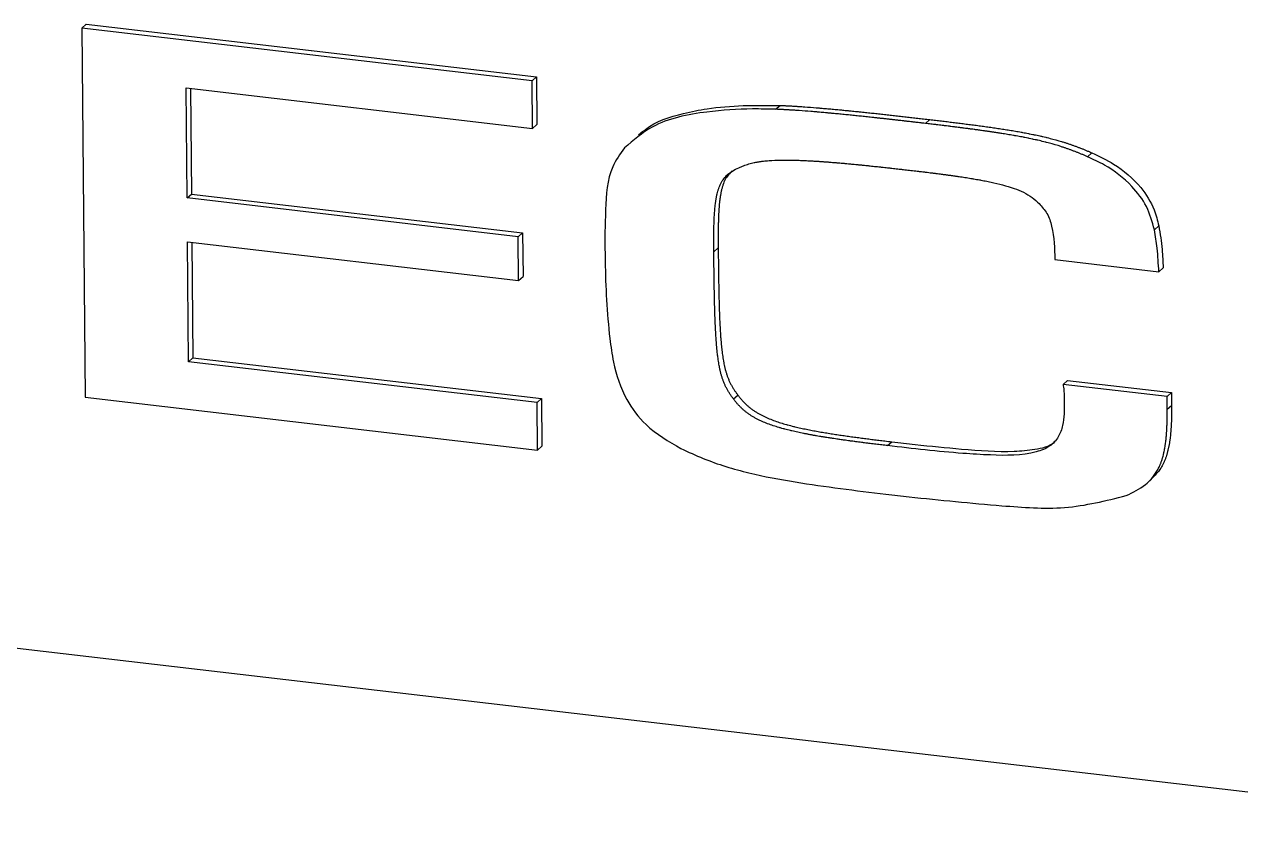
# Model space of a CAD drawing. Header units: millimetres. Extents: x 0 to 279, y 0 to 216.
# Drawn here: x 75.135 to 80.038, y 159.187 to 162.464 of the extents above; entities that cross this region are included whole.
import ezdxf

# ---------------------------------------------------------------- set-up
doc = ezdxf.new("R2010")
doc.units = ezdxf.units.MM

msp = doc.modelspace()

# ---------------------------------------------------------------- linework, layer by layer
at = {"color": 7, "linetype": 'Continuous', "lineweight": 25}
for p, q in [((75.3668, 162.4487), (75.3845, 162.4643)), ((75.3668, 162.4487), (75.3801, 160.9601)), ((77.1822, 162.2364), (75.3668, 162.4487)), ((75.3845, 162.4643), (77.1999, 162.252)), ((77.1822, 162.2364), (77.1999, 162.252)), ((77.1999, 162.252), (77.2016, 162.0601)), ((75.7875, 162.2078), (77.1839, 162.0445)), ((75.7914, 161.7637), (75.7875, 162.2078)), ((75.8053, 162.2057), (75.8091, 161.7792)), ((77.1839, 162.0445), (77.1822, 162.2364)), ((78.1638, 162.1216), (78.1815, 162.1372)), ((77.2016, 162.0601), (77.1839, 162.0445)), ((78.7675, 162.0644), (78.7852, 162.08)), ((77.6282, 162.0323), (77.6106, 162.0167)), ((79.4211, 161.93), (79.4388, 161.9456)), ((75.7914, 161.7637), (75.8091, 161.7792)), ((77.1263, 161.6075), (75.7914, 161.7637)), ((75.8091, 161.7792), (77.1439, 161.6231)), ((77.1263, 161.6075), (77.1439, 161.6231)), ((77.1278, 161.4312), (77.1263, 161.6075)), ((77.1439, 161.6231), (77.1455, 161.4468)), ((79.6904, 161.6354), (79.7081, 161.651)), ((75.793, 161.5874), (77.1278, 161.4312)), ((75.7973, 161.103), (75.793, 161.5874)), ((75.8108, 161.5853), (75.815, 161.1186)), ((77.9146, 161.5466), (77.9323, 161.5622)), ((79.2894, 161.5151), (79.7083, 161.4661)), ((79.7083, 161.4661), (79.726, 161.4817)), ((77.1278, 161.4312), (77.1455, 161.4468)), ((75.7973, 161.103), (75.815, 161.1186)), ((75.815, 161.1186), (77.2197, 160.9543)), ((77.202, 160.9387), (75.7973, 161.103)), ((79.3226, 161.0118), (79.3403, 161.0274)), ((79.3403, 161.0274), (79.7592, 160.9784)), ((77.9937, 160.9532), (78.0114, 160.9688)), ((79.7415, 160.9628), (79.3226, 161.0118)), ((79.7592, 160.9784), (79.7415, 160.9628)), ((79.7592, 160.9784), (79.7597, 160.927)), ((75.3801, 160.9601), (77.2037, 160.7468)), ((77.202, 160.9387), (77.2197, 160.9543)), ((77.2037, 160.7468), (77.202, 160.9387)), ((77.2197, 160.9543), (77.2214, 160.7624)), ((79.742, 160.9115), (79.7415, 160.9628)), ((79.742, 160.9115), (79.7597, 160.927)), ((78.6149, 160.7646), (78.6326, 160.7802)), ((77.2037, 160.7468), (77.2214, 160.7624)), ((79.6608, 160.6132), (79.6784, 160.6288)), ((71.3267, 160.3896), (81.6092, 159.1871))]:
    msp.add_line(p, q, dxfattribs=at)
for points, knots in [([(78.1638, 162.1216), (78.1328, 162.1223), (78.0396, 162.1242), (77.8708, 162.1129), (77.6828, 162.076), (77.5898, 161.9963), (77.5539, 161.9656)], [0, 0, 0, 0, 0.140251, 0.421106, 0.776499, 1, 1, 1, 1]), ([(77.6292, 162.0312), (77.6324, 162.034), (77.6768, 162.0734), (77.7691, 162.1005), (77.9496, 162.1385), (78.0821, 162.1378), (78.1815, 162.1372)], [0, 0, 0, 0, 0.022767, 0.32187, 0.491263, 1, 1, 1, 1]), ([(78.7675, 162.0644), (78.7636, 162.0649), (78.7578, 162.0655), (78.75, 162.0664), (78.7422, 162.0673), (78.7344, 162.0683), (78.7266, 162.0692), (78.7207, 162.0698), (78.713, 162.0707), (78.7052, 162.0716), (78.6974, 162.0725), (78.6915, 162.0732), (78.6857, 162.0739), (78.6798, 162.0745), (78.672, 162.0754), (78.6642, 162.0763), (78.6564, 162.0772), (78.6506, 162.0778), (78.6447, 162.0785), (78.6389, 162.0792), (78.6331, 162.0798), (78.6272, 162.0805), (78.6214, 162.0811), (78.6155, 162.0818), (78.6097, 162.0824), (78.6038, 162.0831), (78.596, 162.0839), (78.5882, 162.0848), (78.5804, 162.0856), (78.5746, 162.0863), (78.5688, 162.0869), (78.5629, 162.0875), (78.5551, 162.0884), (78.5454, 162.0894), (78.5356, 162.0905), (78.5259, 162.0915), (78.5161, 162.0926), (78.5045, 162.0938), (78.4928, 162.095), (78.4811, 162.0962), (78.4713, 162.0972), (78.4616, 162.0982), (78.4519, 162.0992), (78.4421, 162.1001), (78.4324, 162.1011), (78.4226, 162.1021), (78.4129, 162.103), (78.4032, 162.1039), (78.3954, 162.1047), (78.3856, 162.1056), (78.3778, 162.1063), (78.3681, 162.1072), (78.3603, 162.1079), (78.3506, 162.1088), (78.3428, 162.1095), (78.335, 162.1101), (78.3233, 162.1111), (78.298, 162.1132), (78.2727, 162.1152), (78.2532, 162.1165), (78.2474, 162.1169), (78.2416, 162.1173), (78.2338, 162.1179), (78.226, 162.1183), (78.2182, 162.1188), (78.2124, 162.1192), (78.2065, 162.1195), (78.2007, 162.1198), (78.1949, 162.1201), (78.1891, 162.1204), (78.1832, 162.1207), (78.1748, 162.1211), (78.1684, 162.1214), (78.1638, 162.1216)], [0, 0, 0, 0, 0.0193562, 0.0290344, 0.0387125, 0.0580687, 0.0677468, 0.077425, 0.0871031, 0.1064593, 0.1161375, 0.1258156, 0.1354937, 0.1451718, 0.1548499, 0.1742062, 0.1838843, 0.1935624, 0.2032405, 0.2129187, 0.2225968, 0.2322749, 0.241953, 0.2516311, 0.2613093, 0.2709874, 0.2806655, 0.3000217, 0.3096999, 0.319378, 0.3290561, 0.3387342, 0.3484124, 0.3677686, 0.3871248, 0.396803, 0.4161592, 0.4355154, 0.4548717, 0.4742279, 0.4935842, 0.5032623, 0.5226185, 0.5419748, 0.5516529, 0.5710092, 0.5903654, 0.6000435, 0.6193998, 0.6290779, 0.6484341, 0.6581123, 0.6774685, 0.6871466, 0.7065029, 0.716181, 0.7258591, 0.7645717, 0.8419975, 0.8516756, 0.8613537, 0.8710319, 0.88071, 0.9000662, 0.9097444, 0.9194225, 0.9291006, 0.9387787, 0.9484569, 0.958135, 0.9678131, 0.9774912, 1, 1, 1, 1]), ([(78.1815, 162.1372), (78.1835, 162.1371), (78.1873, 162.137), (78.1932, 162.1367), (78.199, 162.1364), (78.2048, 162.1361), (78.2126, 162.1357), (78.2204, 162.1353), (78.2282, 162.1349), (78.234, 162.1345), (78.2398, 162.1342), (78.2457, 162.1338), (78.2515, 162.1334), (78.2573, 162.1331), (78.2632, 162.1327), (78.271, 162.1321), (78.2924, 162.1306), (78.3157, 162.1288), (78.3371, 162.127), (78.3469, 162.1262), (78.3547, 162.1255), (78.3644, 162.1247), (78.3722, 162.124), (78.38, 162.1233), (78.3878, 162.1226), (78.3975, 162.1217), (78.4072, 162.1208), (78.417, 162.1199), (78.4248, 162.1191), (78.4345, 162.1182), (78.4443, 162.1173), (78.454, 162.1163), (78.4637, 162.1153), (78.4735, 162.1144), (78.4852, 162.1132), (78.4949, 162.1122), (78.5046, 162.1112), (78.5144, 162.1102), (78.5261, 162.109), (78.5378, 162.1077), (78.5495, 162.1065), (78.5611, 162.1052), (78.5728, 162.104), (78.5845, 162.1027), (78.5962, 162.1014), (78.6079, 162.1002), (78.6196, 162.0989), (78.6313, 162.0976), (78.643, 162.0963), (78.6547, 162.095), (78.6664, 162.0936), (78.6781, 162.0923), (78.6936, 162.0906), (78.7092, 162.0888), (78.7248, 162.087), (78.7365, 162.0856), (78.7482, 162.0843), (78.7644, 162.0824), (78.7768, 162.081), (78.7852, 162.08)], [0, 0, 0, 0, 0.009678, 0.019356, 0.029034, 0.038713, 0.048391, 0.067747, 0.077425, 0.087103, 0.096781, 0.106459, 0.116138, 0.125816, 0.135494, 0.145172, 0.164528, 0.241954, 0.26131, 0.270988, 0.290345, 0.300023, 0.319379, 0.329057, 0.338735, 0.358092, 0.377448, 0.387126, 0.406482, 0.41616, 0.435517, 0.454873, 0.464551, 0.483907, 0.503263, 0.52262, 0.532298, 0.551654, 0.57101, 0.590366, 0.609723, 0.629079, 0.648435, 0.667791, 0.687148, 0.706504, 0.72586, 0.745216, 0.764573, 0.783929, 0.803285, 0.822641, 0.841998, 0.88071, 0.900066, 0.919423, 0.938779, 0.958135, 1, 1, 1, 1]), ([(79.4211, 161.93), (79.4174, 161.9316), (79.4118, 161.9341), (79.4043, 161.9373), (79.3987, 161.9397), (79.3912, 161.9428), (79.3837, 161.9458), (79.3762, 161.9488), (79.3705, 161.951), (79.3649, 161.9532), (79.3573, 161.9561), (79.3497, 161.9589), (79.3421, 161.9616), (79.3364, 161.9636), (79.3307, 161.9655), (79.3231, 161.9681), (79.302, 161.9749), (79.279, 161.9817), (79.2577, 161.9873), (79.2481, 161.9898), (79.2403, 161.9917), (79.2306, 161.9941), (79.2229, 161.9959), (79.2132, 161.9981), (79.2054, 161.9998), (79.1957, 162.0019), (79.188, 162.0035), (79.1782, 162.0055), (79.1705, 162.0071), (79.1607, 162.009), (79.151, 162.0108), (79.1394, 162.013), (79.1296, 162.0147), (79.1199, 162.0164), (79.1102, 162.0181), (79.0985, 162.0201), (79.0868, 162.022), (79.077, 162.0236), (79.0693, 162.0248), (79.0634, 162.0257), (79.0576, 162.0266), (79.0517, 162.0275), (79.0459, 162.0284), (79.04, 162.0292), (79.0342, 162.0301), (79.0283, 162.031), (79.0225, 162.0318), (79.0167, 162.0327), (79.0108, 162.0335), (79.003, 162.0346), (78.9952, 162.0357), (78.9874, 162.0368), (78.9816, 162.0376), (78.9757, 162.0384), (78.9699, 162.0392), (78.9621, 162.0402), (78.9543, 162.0413), (78.9465, 162.0423), (78.9407, 162.0431), (78.9329, 162.0441), (78.9251, 162.0451), (78.9173, 162.0461), (78.9114, 162.0469), (78.9036, 162.0479), (78.8958, 162.0489), (78.888, 162.0498), (78.8802, 162.0508), (78.8725, 162.0518), (78.8647, 162.0528), (78.8569, 162.0537), (78.8491, 162.0547), (78.8393, 162.0559), (78.8315, 162.0568), (78.8218, 162.058), (78.814, 162.0589), (78.8042, 162.0601), (78.7965, 162.061), (78.7871, 162.0621), (78.7781, 162.0632), (78.771, 162.064), (78.7675, 162.0644)], [0, 0, 0, 0, 0.017759, 0.026639, 0.035518, 0.044398, 0.062157, 0.071037, 0.079916, 0.088796, 0.097675, 0.115435, 0.124314, 0.133194, 0.142073, 0.150953, 0.168712, 0.239769, 0.257529, 0.266408, 0.284167, 0.293047, 0.310806, 0.319686, 0.337445, 0.346324, 0.364083, 0.372963, 0.390722, 0.399601, 0.41736, 0.43512, 0.452879, 0.461758, 0.479517, 0.497276, 0.515035, 0.532794, 0.541674, 0.550553, 0.559433, 0.568312, 0.577192, 0.586071, 0.594951, 0.60383, 0.61271, 0.621589, 0.630469, 0.639348, 0.657107, 0.665987, 0.674866, 0.683746, 0.692625, 0.701505, 0.719264, 0.728143, 0.737023, 0.745902, 0.763661, 0.772541, 0.78142, 0.7903, 0.808059, 0.816938, 0.825818, 0.843577, 0.852456, 0.861336, 0.879095, 0.887974, 0.905733, 0.914613, 0.932372, 0.941251, 0.95901, 0.96789, 0.983945, 1, 1, 1, 1]), ([(78.7852, 162.08), (78.793, 162.0791), (78.8086, 162.0772), (78.8281, 162.0749), (78.8476, 162.0726), (78.8631, 162.0707), (78.8826, 162.0683), (78.8982, 162.0664), (78.9138, 162.0644), (78.9255, 162.0629), (78.9411, 162.0609), (78.9567, 162.0589), (78.9723, 162.0568), (78.984, 162.0553), (78.9957, 162.0537), (79.0073, 162.0521), (79.0229, 162.0499), (79.0385, 162.0477), (79.0541, 162.0454), (79.0658, 162.0436), (79.0775, 162.0418), (79.0892, 162.04), (79.1009, 162.0382), (79.1106, 162.0366), (79.1203, 162.035), (79.1301, 162.0333), (79.1418, 162.0313), (79.1515, 162.0296), (79.1612, 162.0278), (79.1709, 162.026), (79.1807, 162.0241), (79.1904, 162.0222), (79.1982, 162.0207), (79.2079, 162.0187), (79.2176, 162.0166), (79.2273, 162.0145), (79.235, 162.0127), (79.2428, 162.011), (79.2505, 162.0091), (79.2602, 162.0068), (79.2815, 162.0014), (79.3046, 161.995), (79.3257, 161.9885), (79.3334, 161.9861), (79.341, 161.9836), (79.3487, 161.981), (79.3563, 161.9784), (79.362, 161.9764), (79.3677, 161.9743), (79.3753, 161.9716), (79.3828, 161.9687), (79.3904, 161.9658), (79.396, 161.9636), (79.4017, 161.9613), (79.4092, 161.9583), (79.4167, 161.9551), (79.4242, 161.952), (79.4309, 161.9491), (79.4358, 161.9469), (79.4388, 161.9456)], [0, 0, 0, 0, 0.035518, 0.071036, 0.088795, 0.124313, 0.142072, 0.17759, 0.195349, 0.213108, 0.230867, 0.266385, 0.284144, 0.301903, 0.319662, 0.337421, 0.35518, 0.390698, 0.408457, 0.426216, 0.443975, 0.461734, 0.479493, 0.497252, 0.506131, 0.523891, 0.54165, 0.559409, 0.568288, 0.586047, 0.603806, 0.612686, 0.630445, 0.639324, 0.657083, 0.674843, 0.683722, 0.692602, 0.710361, 0.71924, 0.736999, 0.808052, 0.825812, 0.834691, 0.843571, 0.86133, 0.87021, 0.879089, 0.887969, 0.896848, 0.914608, 0.923487, 0.932367, 0.941246, 0.950126, 0.967885, 0.976765, 0.985644, 1, 1, 1, 1]), ([(77.5539, 161.9656), (77.5364, 161.9409), (77.4863, 161.8703), (77.4782, 161.7371), (77.4759, 161.6404), (77.4751, 161.6025)], [0, 0, 0, 0, 0.245973, 0.703692, 1, 1, 1, 1]), ([(79.4388, 161.9456), (79.4684, 161.9315), (79.5408, 161.8972), (79.6313, 161.8199), (79.6894, 161.7281), (79.7027, 161.6731), (79.7081, 161.651)], [0, 0, 0, 0, 0.2392729, 0.5846133, 0.833298, 1, 1, 1, 1]), ([(78.0346, 161.8937), (78.0381, 161.8951), (78.045, 161.8977), (78.0558, 161.9011), (78.0666, 161.904), (78.0749, 161.9059), (78.0814, 161.9073), (78.086, 161.9082), (78.0916, 161.9091), (78.0973, 161.91), (78.1029, 161.9109), (78.1086, 161.9116), (78.1199, 161.913), (78.1447, 161.9153), (78.1716, 161.9164), (78.1929, 161.9167), (78.2025, 161.9168), (78.2103, 161.9167), (78.22, 161.9167), (78.2296, 161.9165), (78.2393, 161.9163), (78.249, 161.916), (78.2587, 161.9157), (78.2704, 161.9153), (78.282, 161.9148), (78.2937, 161.9142), (78.3034, 161.9137), (78.3112, 161.9132), (78.317, 161.9129), (78.3229, 161.9125), (78.3287, 161.9122), (78.3345, 161.9118), (78.3404, 161.9114), (78.3462, 161.911), (78.352, 161.9106), (78.3579, 161.9102), (78.3637, 161.9098), (78.3696, 161.9093), (78.3754, 161.9089), (78.3812, 161.9084), (78.389, 161.9078), (78.3968, 161.9072), (78.4046, 161.9065), (78.4104, 161.906), (78.4163, 161.9055), (78.4241, 161.9049), (78.4319, 161.9042), (78.4397, 161.9035), (78.4455, 161.9029), (78.4533, 161.9022), (78.4611, 161.9015), (78.4689, 161.9008), (78.4767, 161.9), (78.4845, 161.8993), (78.4922, 161.8985), (78.5, 161.8978), (78.5078, 161.897), (78.5156, 161.8962), (78.5234, 161.8954), (78.5312, 161.8946), (78.5409, 161.8936), (78.5487, 161.8928), (78.5585, 161.8918), (78.5663, 161.8909), (78.576, 161.8899), (78.5838, 161.8891), (78.5936, 161.888), (78.6013, 161.8872), (78.6111, 161.8861), (78.6189, 161.8852), (78.6286, 161.8842), (78.6364, 161.8833), (78.6462, 161.8822), (78.6559, 161.8811), (78.6657, 161.88), (78.6754, 161.8789), (78.6851, 161.8778), (78.6949, 161.8767), (78.705, 161.8755), (78.7154, 161.8743), (78.7239, 161.8733), (78.7282, 161.8728)], [0, 0, 0, 0, 0.01669, 0.033379, 0.050067, 0.066755, 0.070926, 0.079269, 0.087612, 0.095955, 0.104297, 0.11264, 0.120983, 0.15436, 0.221129, 0.237814, 0.246157, 0.262842, 0.271185, 0.28787, 0.304555, 0.312898, 0.329583, 0.346268, 0.362954, 0.379639, 0.396324, 0.404667, 0.413009, 0.421352, 0.429694, 0.438037, 0.446379, 0.454722, 0.463065, 0.471407, 0.47975, 0.488092, 0.496435, 0.504777, 0.51312, 0.529805, 0.538148, 0.54649, 0.554833, 0.563175, 0.579861, 0.588203, 0.596546, 0.604888, 0.621573, 0.629916, 0.638258, 0.654944, 0.663286, 0.671629, 0.688314, 0.696656, 0.704999, 0.721684, 0.730027, 0.746712, 0.755054, 0.77174, 0.780082, 0.796767, 0.80511, 0.821795, 0.830138, 0.846823, 0.855165, 0.87185, 0.880193, 0.896878, 0.913563, 0.921906, 0.938591, 0.955276, 0.963619, 0.981809, 1, 1, 1, 1]), ([(79.6904, 161.6354), (79.6817, 161.6673), (79.6643, 161.7311), (79.5937, 161.824), (79.5085, 161.8895), (79.4441, 161.9194), (79.4211, 161.93)], [0, 0, 0, 0, 0.240693, 0.480965, 0.815135, 1, 1, 1, 1]), ([(77.9146, 161.5466), (77.9146, 161.5505), (77.9145, 161.5564), (77.9145, 161.5662), (77.9144, 161.5761), (77.9144, 161.5879), (77.9144, 161.5996), (77.9145, 161.6114), (77.9146, 161.6212), (77.9147, 161.631), (77.9148, 161.6389), (77.915, 161.6487), (77.9153, 161.6584), (77.9156, 161.6682), (77.9159, 161.676), (77.9163, 161.6838), (77.9167, 161.6916), (77.9175, 161.7052), (77.9186, 161.7188), (77.9202, 161.7343), (77.9213, 161.7439), (77.9224, 161.7515), (77.9233, 161.7572), (77.9243, 161.7629), (77.9254, 161.7686), (77.9265, 161.7742), (77.9282, 161.7817), (77.9301, 161.789), (77.9339, 161.8018), (77.9426, 161.8249), (77.967, 161.8603), (78.0036, 161.8813), (78.0283, 161.8912), (78.0346, 161.8937)], [0, 0, 0, 0, 0.028816, 0.043225, 0.072041, 0.100857, 0.129674, 0.15849, 0.187307, 0.201715, 0.230531, 0.244939, 0.273756, 0.302573, 0.316981, 0.331389, 0.360206, 0.374614, 0.432252, 0.46107, 0.489888, 0.504296, 0.518705, 0.533113, 0.547522, 0.561931, 0.57634, 0.605162, 0.619572, 0.6773, 0.794035, 0.947278, 1, 1, 1, 1]), ([(77.9888, 161.8732), (77.9784, 161.8623), (77.9624, 161.8456), (77.9523, 161.8197), (77.9475, 161.8039), (77.9453, 161.7948), (77.9438, 161.7877), (77.9427, 161.7826), (77.9416, 161.7764), (77.9406, 161.7702), (77.9397, 161.764), (77.9388, 161.7577), (77.9373, 161.7452), (77.9359, 161.7305), (77.9349, 161.7157), (77.9344, 161.7072), (77.9339, 161.6988), (77.9335, 161.6903), (77.9332, 161.6796), (77.9329, 161.6711), (77.9326, 161.6605), (77.9325, 161.652), (77.9323, 161.6413), (77.9322, 161.6328), (77.9321, 161.6221), (77.9321, 161.6114), (77.9321, 161.5986), (77.9321, 161.5879), (77.9322, 161.5758), (77.9322, 161.5679), (77.9323, 161.5622)], [0, 0, 0, 0, 0.143994, 0.221674, 0.260423, 0.299168, 0.308852, 0.32822, 0.347588, 0.366956, 0.386324, 0.405691, 0.425059, 0.502544, 0.541279, 0.560647, 0.580014, 0.618749, 0.638116, 0.676851, 0.696218, 0.734953, 0.75432, 0.793055, 0.812422, 0.851157, 0.889891, 0.928626, 0.947993, 1, 1, 1, 1]), ([(78.7282, 161.8728), (78.7321, 161.8723), (78.7379, 161.8716), (78.7477, 161.8705), (78.7555, 161.8696), (78.7632, 161.8686), (78.7691, 161.8679), (78.7769, 161.867), (78.7847, 161.866), (78.7925, 161.865), (78.7983, 161.8643), (78.8042, 161.8636), (78.81, 161.8628), (78.8178, 161.8618), (78.8256, 161.8608), (78.8334, 161.8598), (78.8393, 161.859), (78.8451, 161.8583), (78.8509, 161.8575), (78.8568, 161.8567), (78.8626, 161.8559), (78.8685, 161.8551), (78.8743, 161.8543), (78.8802, 161.8535), (78.886, 161.8526), (78.8919, 161.8518), (78.8997, 161.8507), (78.9094, 161.8492), (78.9211, 161.8475), (78.9328, 161.8457), (78.9445, 161.8438), (78.9542, 161.8422), (78.9639, 161.8406), (78.9737, 161.8389), (78.9834, 161.8372), (78.9931, 161.8354), (79.0009, 161.8339), (79.0145, 161.8313), (79.0554, 161.8229), (79.1197, 161.8067), (79.1873, 161.7772), (79.2167, 161.7496), (79.2258, 161.741)], [0, 0, 0, 0, 0.022896, 0.034345, 0.057241, 0.068689, 0.080138, 0.091586, 0.114482, 0.12593, 0.137379, 0.148827, 0.160275, 0.171723, 0.19462, 0.206068, 0.217516, 0.228964, 0.240413, 0.251861, 0.263309, 0.274757, 0.286205, 0.297654, 0.309102, 0.32055, 0.331998, 0.354895, 0.377791, 0.400688, 0.423584, 0.446481, 0.457929, 0.480825, 0.503722, 0.51517, 0.538067, 0.549515, 0.59531, 0.778782, 0.931674, 1, 1, 1, 1]), ([(79.2258, 161.741), (79.2372, 161.7283), (79.2613, 161.7016), (79.2861, 161.6224), (79.288, 161.5599), (79.2894, 161.5151)], [0, 0, 0, 0, 0.203292, 0.428531, 1, 1, 1, 1]), ([(77.4751, 161.6025), (77.4755, 161.571), (77.4765, 161.4879), (77.4804, 161.3527), (77.4902, 161.2486), (77.4951, 161.1966)], [0, 0, 0, 0, 0.233348, 0.616318, 1, 1, 1, 1]), ([(79.7083, 161.4661), (79.7066, 161.4977), (79.7042, 161.5417), (79.6971, 161.5982), (79.6927, 161.623), (79.6904, 161.6354)], [0, 0, 0, 0, 0.560746, 0.780159, 1, 1, 1, 1]), ([(79.7081, 161.651), (79.7109, 161.6352), (79.7165, 161.6035), (79.7224, 161.547), (79.7246, 161.5065), (79.726, 161.4817)], [0, 0, 0, 0, 0.280348, 0.560793, 1, 1, 1, 1]), ([(77.9323, 161.5622), (77.9323, 161.5543), (77.9325, 161.5386), (77.9327, 161.515), (77.933, 161.4953), (77.9332, 161.4756), (77.9334, 161.4599), (77.9337, 161.4402), (77.9339, 161.4245), (77.9342, 161.4087), (77.9345, 161.393), (77.9348, 161.3772), (77.9352, 161.3615), (77.9355, 161.3497), (77.9358, 161.3378), (77.9361, 161.326), (77.9366, 161.3103), (77.9372, 161.2945), (77.9378, 161.2787), (77.9383, 161.2669), (77.9389, 161.255), (77.9394, 161.2451), (77.9399, 161.2353), (77.9405, 161.2254), (77.9412, 161.2135), (77.9419, 161.2037), (77.9427, 161.1938), (77.9433, 161.1859), (77.9442, 161.176), (77.945, 161.1681), (77.946, 161.1582), (77.9469, 161.1502), (77.9486, 161.1364), (77.9505, 161.1225), (77.9528, 161.1087), (77.9547, 161.0988), (77.9563, 161.0909), (77.958, 161.083), (77.9594, 161.0771), (77.9609, 161.0712), (77.9625, 161.0654), (77.9642, 161.0595), (77.9666, 161.0517), (77.9699, 161.0421), (77.9744, 161.0306), (77.9786, 161.0212), (77.9832, 161.012), (77.9872, 161.0047), (77.9925, 160.9958), (77.9978, 160.9874), (78.0045, 160.9778), (78.0091, 160.9718), (78.0114, 160.9688)], [0, 0, 0, 0, 0.0393592, 0.0787185, 0.1180777, 0.1377573, 0.1771166, 0.1967962, 0.2361554, 0.2558351, 0.2755147, 0.3148739, 0.3345536, 0.3542332, 0.3739128, 0.3935924, 0.4132721, 0.4526315, 0.4723111, 0.4919907, 0.5116704, 0.5313501, 0.5411899, 0.5608696, 0.5805493, 0.600229, 0.6100688, 0.6297486, 0.6395885, 0.6592683, 0.6691082, 0.6887881, 0.698628, 0.7379922, 0.7576729, 0.7675128, 0.787194, 0.7970341, 0.8068742, 0.8167144, 0.8265546, 0.8363948, 0.8462352, 0.8659197, 0.8856053, 0.905292, 0.9151327, 0.93482, 0.9446607, 0.9643469, 0.9821598, 1, 1, 1, 1]), ([(77.9937, 160.9532), (77.9912, 160.9565), (77.9862, 160.9631), (77.9791, 160.9734), (77.9735, 160.9822), (77.9684, 160.9912), (77.9635, 161.0003), (77.9591, 161.0096), (77.9551, 161.0191), (77.9515, 161.0287), (77.9476, 161.0403), (77.9447, 161.05), (77.9427, 161.0579), (77.9412, 161.0638), (77.9398, 161.0697), (77.9385, 161.0756), (77.9373, 161.0815), (77.9351, 161.0933), (77.9328, 161.1072), (77.9309, 161.1211), (77.9299, 161.129), (77.929, 161.1369), (77.9281, 161.1448), (77.9271, 161.1547), (77.9263, 161.1626), (77.9255, 161.1725), (77.9247, 161.1824), (77.924, 161.1923), (77.9233, 161.2022), (77.9227, 161.212), (77.922, 161.2239), (77.9214, 161.2357), (77.9209, 161.2456), (77.9205, 161.2535), (77.9203, 161.2594), (77.92, 161.2653), (77.9198, 161.2713), (77.9196, 161.2772), (77.9193, 161.2831), (77.9191, 161.289), (77.9189, 161.2969), (77.9186, 161.3048), (77.9184, 161.3127), (77.9182, 161.3186), (77.9181, 161.3245), (77.9179, 161.3304), (77.9177, 161.3383), (77.9175, 161.3462), (77.9173, 161.354), (77.9172, 161.3599), (77.917, 161.3678), (77.9169, 161.3757), (77.9167, 161.3836), (77.9166, 161.3914), (77.9164, 161.3993), (77.9162, 161.4092), (77.9161, 161.417), (77.916, 161.4249), (77.9159, 161.4328), (77.9158, 161.4406), (77.9156, 161.4505), (77.9155, 161.4583), (77.9154, 161.4682), (77.9153, 161.476), (77.9152, 161.4859), (77.9151, 161.4957), (77.915, 161.5055), (77.9149, 161.5154), (77.9148, 161.5232), (77.9147, 161.5343), (77.9146, 161.5414), (77.9146, 161.5466)], [0, 0, 0, 0, 0.019683, 0.039368, 0.059054, 0.068895, 0.088582, 0.108269, 0.11811, 0.137796, 0.15748, 0.177164, 0.187004, 0.196844, 0.206684, 0.216525, 0.226365, 0.236205, 0.275573, 0.295253, 0.305093, 0.314933, 0.334613, 0.344453, 0.364133, 0.373973, 0.393652, 0.413332, 0.423172, 0.442852, 0.462532, 0.482211, 0.501891, 0.511731, 0.521571, 0.53141, 0.54125, 0.55109, 0.56093, 0.57077, 0.58061, 0.600289, 0.610129, 0.619969, 0.629809, 0.639649, 0.649488, 0.669168, 0.679008, 0.688848, 0.698688, 0.718367, 0.728207, 0.738047, 0.757727, 0.767566, 0.787246, 0.797086, 0.806926, 0.826605, 0.836445, 0.856125, 0.865965, 0.885644, 0.895484, 0.915164, 0.934843, 0.944683, 0.964363, 0.974203, 1, 1, 1, 1]), ([(77.4951, 161.1966), (77.4995, 161.1649), (77.511, 161.0815), (77.5509, 160.9582), (77.646, 160.8315), (77.7324, 160.7815), (77.7821, 160.7527)], [0, 0, 0, 0, 0.17781, 0.467768, 0.693673, 1, 1, 1, 1]), ([(78.0114, 160.9688), (78.0139, 160.9654), (78.0189, 160.9588), (78.0269, 160.9492), (78.0353, 160.9399), (78.0442, 160.9311), (78.0535, 160.9228), (78.0616, 160.9162), (78.0682, 160.9112), (78.0732, 160.9076), (78.0784, 160.9041), (78.0835, 160.9008), (78.0888, 160.8975), (78.0941, 160.8944), (78.0995, 160.8914), (78.1049, 160.8885), (78.1122, 160.8847), (78.1195, 160.8812), (78.1325, 160.8753), (78.1569, 160.8653), (78.1837, 160.8565), (78.2049, 160.8504), (78.2145, 160.8477), (78.2242, 160.8452), (78.2339, 160.8427), (78.2435, 160.8404), (78.2532, 160.8381), (78.2649, 160.8355), (78.2765, 160.833), (78.2882, 160.8306), (78.2998, 160.8282), (78.3115, 160.826), (78.3232, 160.8238), (78.3348, 160.8217), (78.3465, 160.8196), (78.3582, 160.8176), (78.3738, 160.815), (78.3894, 160.8125), (78.4049, 160.8101), (78.4166, 160.8083), (78.4322, 160.806), (78.4478, 160.8038), (78.4634, 160.8016), (78.479, 160.7994), (78.4946, 160.7973), (78.5141, 160.7948), (78.5296, 160.7927), (78.5491, 160.7903), (78.5686, 160.7878), (78.5881, 160.7855), (78.6094, 160.7829), (78.623, 160.7813), (78.6326, 160.7802)], [0, 0, 0, 0, 0.0180291, 0.0360591, 0.05409, 0.0721215, 0.0901531, 0.1081845, 0.1171975, 0.1262105, 0.1352234, 0.1442363, 0.1532491, 0.1622619, 0.1712746, 0.1802873, 0.1892999, 0.2073273, 0.2163398, 0.2524045, 0.3245726, 0.3425975, 0.3516098, 0.3696346, 0.3876593, 0.3966715, 0.4146961, 0.4327207, 0.4507452, 0.4687697, 0.4867942, 0.5048187, 0.5228431, 0.5408675, 0.558892, 0.5769164, 0.5949408, 0.6309898, 0.6490142, 0.6670386, 0.685063, 0.7211119, 0.7391362, 0.7571606, 0.7932094, 0.8112338, 0.8472826, 0.865307, 0.9013558, 0.9374045, 0.9554289, 1, 1, 1, 1]), ([(79.3226, 161.0118), (79.3236, 161.0039), (79.3257, 160.9879), (79.3272, 160.9639), (79.3273, 160.9479), (79.3273, 160.9399)], [0, 0, 0, 0, 0.329649, 0.664268, 1, 1, 1, 1]), ([(78.6149, 160.7646), (78.611, 160.7651), (78.6032, 160.766), (78.5916, 160.7674), (78.5799, 160.7687), (78.5701, 160.7699), (78.5604, 160.7711), (78.5506, 160.7723), (78.5409, 160.7735), (78.5311, 160.7747), (78.5233, 160.7757), (78.5136, 160.7769), (78.5058, 160.7779), (78.4961, 160.7792), (78.4883, 160.7802), (78.4785, 160.7815), (78.4707, 160.7826), (78.4629, 160.7836), (78.4551, 160.7847), (78.4473, 160.7858), (78.4395, 160.7868), (78.4318, 160.7879), (78.424, 160.7891), (78.4162, 160.7902), (78.4084, 160.7913), (78.4006, 160.7925), (78.3928, 160.7937), (78.3869, 160.7946), (78.3792, 160.7958), (78.3714, 160.797), (78.3636, 160.7982), (78.3577, 160.7992), (78.3519, 160.8001), (78.346, 160.8011), (78.3383, 160.8024), (78.3305, 160.8037), (78.3227, 160.8051), (78.3168, 160.8061), (78.311, 160.8072), (78.3052, 160.8083), (78.2993, 160.8093), (78.2935, 160.8104), (78.2877, 160.8116), (78.2818, 160.8127), (78.2741, 160.8142), (78.2643, 160.8162), (78.2527, 160.8187), (78.241, 160.8213), (78.2314, 160.8235), (78.2217, 160.8258), (78.212, 160.8282), (78.2023, 160.8307), (78.1927, 160.8333), (78.185, 160.8354), (78.1715, 160.8394), (78.1466, 160.8472), (78.12, 160.8572), (78.0997, 160.8666), (78.0924, 160.8702), (78.0869, 160.873), (78.0815, 160.876), (78.0761, 160.879), (78.0708, 160.8821), (78.0656, 160.8854), (78.0604, 160.8887), (78.0536, 160.8934), (78.0452, 160.8995), (78.0355, 160.9074), (78.0263, 160.9158), (78.0174, 160.9246), (78.009, 160.9338), (78.0011, 160.9433), (77.9962, 160.9499), (77.9937, 160.9532)], [0, 0, 0, 0, 0.018025, 0.036049, 0.054074, 0.072098, 0.08111, 0.099135, 0.11716, 0.126172, 0.144196, 0.153209, 0.171233, 0.180246, 0.19827, 0.207282, 0.225307, 0.234319, 0.243331, 0.261356, 0.270368, 0.279381, 0.297405, 0.306417, 0.31543, 0.333454, 0.342467, 0.351479, 0.360491, 0.378516, 0.387528, 0.39654, 0.405552, 0.414565, 0.423577, 0.441602, 0.450614, 0.459626, 0.468638, 0.477651, 0.486663, 0.495675, 0.504688, 0.5137, 0.522712, 0.540737, 0.558762, 0.576786, 0.594811, 0.603823, 0.621848, 0.639873, 0.648885, 0.66691, 0.675923, 0.711977, 0.784158, 0.802185, 0.811198, 0.820211, 0.829224, 0.838236, 0.847249, 0.856262, 0.865275, 0.874288, 0.892319, 0.91035, 0.928382, 0.946414, 0.964445, 0.982201, 1, 1, 1, 1]), ([(79.3273, 160.9399), (79.327, 160.9082), (79.3265, 160.8591), (79.3057, 160.7974), (79.2686, 160.7582), (79.1768, 160.7233), (79.0549, 160.7247), (78.8547, 160.7366), (78.7163, 160.7528), (78.6149, 160.7646)], [0, 0, 0, 0, 0.108695, 0.168664, 0.229221, 0.301725, 0.519605, 0.64835, 1, 1, 1, 1]), ([(79.7597, 160.927), (79.7597, 160.9231), (79.7597, 160.9152), (79.7597, 160.9035), (79.7596, 160.8917), (79.7594, 160.8819), (79.7592, 160.8721), (79.759, 160.8643), (79.7586, 160.8545), (79.7582, 160.8467), (79.7577, 160.8389), (79.7572, 160.8312), (79.7566, 160.8234), (79.7559, 160.8157), (79.7552, 160.8079), (79.7544, 160.8002), (79.7534, 160.7926), (79.7526, 160.7868), (79.7515, 160.7792), (79.7502, 160.7716), (79.7488, 160.764), (79.7477, 160.7584), (79.7465, 160.7528), (79.7452, 160.7472), (79.7439, 160.7416), (79.7424, 160.7361), (79.7408, 160.7306), (79.7386, 160.7234), (79.7362, 160.7162), (79.7336, 160.7091), (79.7315, 160.7039), (79.7293, 160.6987), (79.7246, 160.6885), (79.7112, 160.6623), (79.6914, 160.6437), (79.6769, 160.6302)], [0, 0, 0, 0, 0.035927, 0.071854, 0.107781, 0.143709, 0.161672, 0.197599, 0.215563, 0.251491, 0.269454, 0.287418, 0.323345, 0.341309, 0.359273, 0.395201, 0.413165, 0.431128, 0.449092, 0.485021, 0.502985, 0.520949, 0.538913, 0.556877, 0.574841, 0.592805, 0.610769, 0.628733, 0.664666, 0.682631, 0.700595, 0.71856, 0.736524, 0.80846, 1, 1, 1, 1]), ([(79.5769, 160.5629), (79.6039, 160.5759), (79.654, 160.6), (79.6945, 160.6479), (79.7093, 160.6779), (79.7131, 160.6866), (79.7149, 160.691), (79.7166, 160.6954), (79.7188, 160.7014), (79.7208, 160.7075), (79.7227, 160.7136), (79.7245, 160.7197), (79.7262, 160.7259), (79.7277, 160.7322), (79.7291, 160.7385), (79.7305, 160.7448), (79.7317, 160.7512), (79.7328, 160.7575), (79.7339, 160.764), (79.7351, 160.772), (79.7359, 160.7785), (79.7369, 160.7866), (79.7378, 160.7947), (79.7385, 160.8029), (79.7392, 160.811), (79.7397, 160.8176), (79.7402, 160.8258), (79.7407, 160.834), (79.7411, 160.8439), (79.7414, 160.8521), (79.7416, 160.8604), (79.7418, 160.8686), (79.742, 160.8786), (79.742, 160.8885), (79.7421, 160.8995), (79.742, 160.9071), (79.742, 160.9115)], [0, 0, 0, 0, 0.2194334, 0.4060968, 0.4521559, 0.4636618, 0.4751677, 0.4866735, 0.4981794, 0.5211933, 0.532699, 0.5442048, 0.5672179, 0.5787235, 0.5902292, 0.6132416, 0.6247472, 0.6362528, 0.6592648, 0.6707703, 0.693782, 0.7052875, 0.728299, 0.7513104, 0.7628159, 0.7858272, 0.7973326, 0.8203438, 0.8433549, 0.866366, 0.8778714, 0.9008824, 0.9238934, 0.9469043, 0.9699153, 1, 1, 1, 1]), ([(78.6326, 160.7802), (78.6638, 160.7766), (78.7574, 160.7657), (78.9213, 160.7493), (79.0847, 160.737), (79.2084, 160.7484), (79.27, 160.7611), (79.2908, 160.7833), (79.2929, 160.7856)], [0, 0, 0, 0, 0.138493, 0.415494, 0.730471, 0.857262, 0.985449, 1, 1, 1, 1]), ([(77.7821, 160.7527), (77.8118, 160.739), (77.9008, 160.698), (78.0555, 160.6515), (78.3021, 160.6058), (78.4865, 160.5837), (78.6085, 160.5691)], [0, 0, 0, 0, 0.112178, 0.337136, 0.56158, 1, 1, 1, 1]), ([(78.6085, 160.5691), (78.6397, 160.5655), (78.7956, 160.5474), (79.035, 160.525), (79.3333, 160.5021), (79.4949, 160.5424), (79.5769, 160.5629)], [0, 0, 0, 0, 0.095276, 0.47643, 0.734202, 1, 1, 1, 1])]:
    msp.add_open_spline(points, degree=3, knots=knots, dxfattribs=at)

doc.saveas('drawing.dxf')
